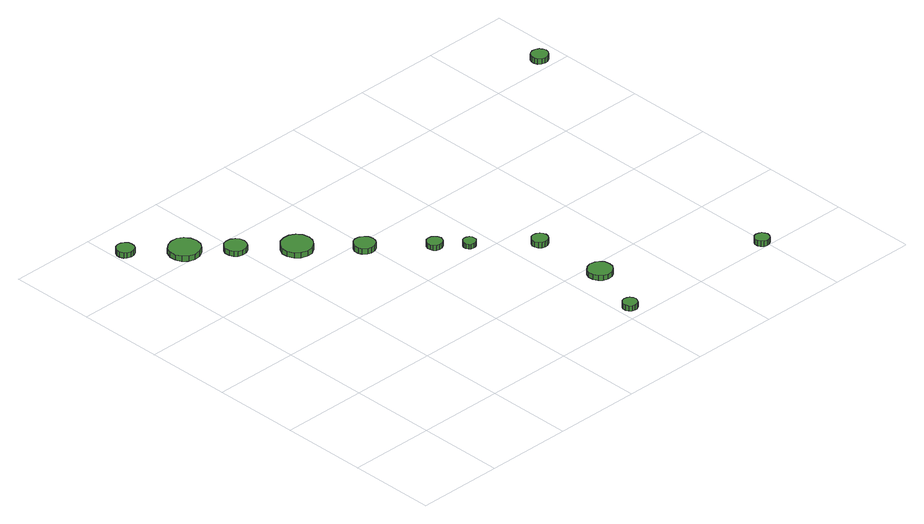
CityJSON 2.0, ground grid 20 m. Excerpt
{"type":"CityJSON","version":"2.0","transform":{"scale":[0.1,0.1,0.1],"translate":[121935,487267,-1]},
"CityObjects":{
"tree1":{"type":"SolitaryVegetationObject","attributes":{"function":"something"},"geometry":[{"type":"MultiSurface","lod":"1","boundaries":[[[0,1,2,3,4,5,6,7,8,9,10,11,12,13,14]],[[15,16,17,18,19,20,21,22,23,24,25,26,27,28,29]],[[0,29,28,1]],[[1,28,27,2]],[[2,27,26,3]],[[3,26,25,4]],[[4,25,24,5]],[[5,24,23,6]],[[6,23,22,7]],[[7,22,21,8]],[[8,21,20,9]],[[9,20,19,10]],[[10,19,18,11]],[[11,18,17,12]],[[12,17,16,13]],[[13,16,15,14]],[[14,15,29,0]]]}]},
"tree2":{"type":"SolitaryVegetationObject","attributes":{"function":"something"},"geometry":[{"type":"MultiSurface","lod":"1","boundaries":[[[30,31,32,33,34,35,36,37,38,39,40,41,42,43,44]],[[45,46,47,48,49,50,51,52,53,54,55,56,57,58,59]],[[30,59,58,31]],[[31,58,57,32]],[[32,57,56,33]],[[33,56,55,34]],[[34,55,54,35]],[[35,54,53,36]],[[36,53,52,37]],[[37,52,51,38]],[[38,51,50,39]],[[39,50,49,40]],[[40,49,48,41]],[[41,48,47,42]],[[42,47,46,43]],[[43,46,45,44]],[[44,45,59,30]]]}]},
"tree3":{"type":"SolitaryVegetationObject","attributes":{"function":"something"},"geometry":[{"type":"MultiSurface","lod":"1","boundaries":[[[60,61,62,63,64,65,66,67,68,69,70,71,72,73,74]],[[75,76,77,78,79,80,81,82,83,84,85,86,87,88,89]],[[60,89,88,61]],[[61,88,87,62]],[[62,87,86,63]],[[63,86,85,64]],[[64,85,84,65]],[[65,84,83,66]],[[66,83,82,67]],[[67,82,81,68]],[[68,81,80,69]],[[69,80,79,70]],[[70,79,78,71]],[[71,78,77,72]],[[72,77,76,73]],[[73,76,75,74]],[[74,75,89,60]]]}]},
"tree4":{"type":"SolitaryVegetationObject","attributes":{"function":"something"},"geometry":[{"type":"MultiSurface","lod":"1","boundaries":[[[90,91,92,93,94,95,96,97,98,99,100,101,102,103,104]],[[105,106,107,108,109,110,111,112,113,114,115,116,117,118,119]],[[90,119,118,91]],[[91,118,117,92]],[[92,117,116,93]],[[93,116,115,94]],[[94,115,114,95]],[[95,114,113,96]],[[96,113,112,97]],[[97,112,111,98]],[[98,111,110,99]],[[99,110,109,100]],[[100,109,108,101]],[[101,108,107,102]],[[102,107,106,103]],[[103,106,105,104]],[[104,105,119,90]]]}]},
"tree5":{"type":"SolitaryVegetationObject","attributes":{"function":"something"},"geometry":[{"type":"MultiSurface","lod":"1","boundaries":[[[120,121,122,123,124,125,126,127,128,129,130,131,132,133,134]],[[135,136,137,138,139,140,141,142,143,144,145,146,147,148,149]],[[120,149,148,121]],[[121,148,147,122]],[[122,147,146,123]],[[123,146,145,124]],[[124,145,144,125]],[[125,144,143,126]],[[126,143,142,127]],[[127,142,141,128]],[[128,141,140,129]],[[129,140,139,130]],[[130,139,138,131]],[[131,138,137,132]],[[132,137,136,133]],[[133,136,135,134]],[[134,135,149,120]]]}]},
"tree6":{"type":"SolitaryVegetationObject","attributes":{"function":"something"},"geometry":[{"type":"MultiSurface","lod":"1","boundaries":[[[150,151,152,153,154,155,156,157,158,159,160,161,162,163,164]],[[165,166,167,168,169,170,171,172,173,174,175,176,177,178,179]],[[150,179,178,151]],[[151,178,177,152]],[[152,177,176,153]],[[153,176,175,154]],[[154,175,174,155]],[[155,174,173,156]],[[156,173,172,157]],[[157,172,171,158]],[[158,171,170,159]],[[159,170,169,160]],[[160,169,168,161]],[[161,168,167,162]],[[162,167,166,163]],[[163,166,165,164]],[[164,165,179,150]]]}]},
"tree7":{"type":"SolitaryVegetationObject","attributes":{"function":"something"},"geometry":[{"type":"MultiSurface","lod":"1","boundaries":[[[180,181,182,183,184,185,186,187,188,189,190,191,192,193,194]],[[195,196,197,198,199,200,201,202,203,204,205,206,207,208,209]],[[180,209,208,181]],[[181,208,207,182]],[[182,207,206,183]],[[183,206,205,184]],[[184,205,204,185]],[[185,204,203,186]],[[186,203,202,187]],[[187,202,201,188]],[[188,201,200,189]],[[189,200,199,190]],[[190,199,198,191]],[[191,198,197,192]],[[192,197,196,193]],[[193,196,195,194]],[[194,195,209,180]]]}]},
"tree8":{"type":"SolitaryVegetationObject","attributes":{"function":"something"},"geometry":[{"type":"MultiSurface","lod":"1","boundaries":[[[210,211,212,213,214,215,216,217,218,219,220,221,222,223,224]],[[225,226,227,228,229,230,231,232,233,234,235,236,237,238,239]],[[210,239,238,211]],[[211,238,237,212]],[[212,237,236,213]],[[213,236,235,214]],[[214,235,234,215]],[[215,234,233,216]],[[216,233,232,217]],[[217,232,231,218]],[[218,231,230,219]],[[219,230,229,220]],[[220,229,228,221]],[[221,228,227,222]],[[222,227,226,223]],[[223,226,225,224]],[[224,225,239,210]]]}]},
"tree9":{"type":"SolitaryVegetationObject","attributes":{"function":"something"},"geometry":[{"type":"MultiSurface","lod":"1","boundaries":[[[240,241,242,243,244,245,246,247,248,249,250,251,252,253,254]],[[255,256,257,258,259,260,261,262,263,264,265,266,267,268,269]],[[240,269,268,241]],[[241,268,267,242]],[[242,267,266,243]],[[243,266,265,244]],[[244,265,264,245]],[[245,264,263,246]],[[246,263,262,247]],[[247,262,261,248]],[[248,261,260,249]],[[249,260,259,250]],[[250,259,258,251]],[[251,258,257,252]],[[252,257,256,253]],[[253,256,255,254]],[[254,255,269,240]]]}]},
"tree10":{"type":"SolitaryVegetationObject","attributes":{"function":"something"},"geometry":[{"type":"MultiSurface","lod":"1","boundaries":[[[270,271,272,273,274,275,276,277,278,279,280,281,282,283,284]],[[285,286,287,288,289,290,291,292,293,294,295,296,297,298,299]],[[270,299,298,271]],[[271,298,297,272]],[[272,297,296,273]],[[273,296,295,274]],[[274,295,294,275]],[[275,294,293,276]],[[276,293,292,277]],[[277,292,291,278]],[[278,291,290,279]],[[279,290,289,280]],[[280,289,288,281]],[[281,288,287,282]],[[282,287,286,283]],[[283,286,285,284]],[[284,285,299,270]]]}]},
"tree11":{"type":"SolitaryVegetationObject","attributes":{"function":"something"},"geometry":[{"type":"MultiSurface","lod":"1","boundaries":[[[300,301,302,303,304,305,306,307,308,309,310,311,312,313,314]],[[315,316,317,318,319,320,321,322,323,324,325,326,327,328,329]],[[300,329,328,301]],[[301,328,327,302]],[[302,327,326,303]],[[303,326,325,304]],[[304,325,324,305]],[[305,324,323,306]],[[306,323,322,307]],[[307,322,321,308]],[[308,321,320,309]],[[309,320,319,310]],[[310,319,318,311]],[[311,318,317,312]],[[312,317,316,313]],[[313,316,315,314]],[[314,315,329,300]]]}]},
"tree12":{"type":"SolitaryVegetationObject","attributes":{"function":"something"},"geometry":[{"type":"MultiSurface","lod":"1","boundaries":[[[330,331,332,333,334,335,336,337,338,339,340,341,342,343,344]],[[345,346,347,348,349,350,351,352,353,354,355,356,357,358,359]],[[330,359,358,331]],[[331,358,357,332]],[[332,357,356,333]],[[333,356,355,334]],[[334,355,354,335]],[[335,354,353,336]],[[336,353,352,337]],[[337,352,351,338]],[[338,351,350,339]],[[339,350,349,340]],[[340,349,348,341]],[[341,348,347,342]],[[342,347,346,343]],[[343,346,345,344]],[[344,345,359,330]]]}]}
},
"vertices":[
[41,909,27],[40,917,27],[35,924,27],[27,928,27],[19,929,27],[11,926,27],[5,921,27],[2,913,27],[2,905,27],[5,897,27],[11,892,27],[19,889,27],[27,890,27],[35,894,27],[40,901,27],[40,901,14],[35,894,14],[27,890,14],[19,889,14],[11,892,14],[5,897,14],[2,905,14],[2,913,14],[5,921,14],[11,926,14],[19,929,14],[27,928,14],[35,924,14],[40,917,14],[41,909,14],
[145,824,28],[142,838,28],[134,850,28],[121,858,28],[106,859,28],[92,854,28],[81,845,28],[75,831,28],[75,816,28],[81,803,28],[92,793,28],[106,788,28],[121,790,28],[134,797,28],[142,809,28],[142,809,15],[134,797,15],[121,790,15],[106,788,15],[92,793,15],[81,803,15],[75,816,15],[75,831,15],[81,845,15],[92,854,15],[106,859,15],[121,858,15],[134,850,15],[142,838,15],[145,824,15],
[217,756,26],[215,767,26],[209,775,26],[200,780,26],[189,781,26],[179,778,26],[172,771,26],[168,762,26],[168,751,26],[172,742,26],[179,735,26],[189,732,26],[200,733,26],[209,738,26],[215,746,26],[215,746,14],[209,738,14],[200,733,14],[189,732,14],[179,735,14],[172,742,14],[168,751,14],[168,762,14],[172,771,14],[179,778,14],[189,781,14],[200,780,14],[209,775,14],[215,767,14],[217,756,14],
[321,670,27],[318,685,27],[309,697,27],[296,704,27],[282,705,27],[268,701,27],[257,691,27],[251,678,27],[251,663,27],[257,649,27],[268,639,27],[282,635,27],[296,636,27],[309,644,27],[318,656,27],[318,656,14],[309,644,14],[296,636,14],[282,635,14],[268,639,14],[257,649,14],[251,663,14],[251,678,14],[257,691,14],[268,701,14],[282,705,14],[296,704,14],[309,697,14],[318,685,14],[321,670,14],
[413,575,26],[411,585,26],[405,593,26],[396,598,26],[386,599,26],[377,596,26],[369,589,26],[365,580,26],[365,570,26],[369,561,26],[377,554,26],[386,551,26],[396,552,26],[405,557,26],[411,565,26],[411,565,13],[405,557,13],[396,552,13],[386,551,13],[377,554,13],[369,561,13],[365,570,13],[365,580,13],[369,589,13],[377,596,13],[386,599,13],[396,598,13],[405,593,13],[411,585,13],[413,575,13],
[645,34,23],[643,40,23],[639,46,23],[633,49,23],[627,50,23],[620,48,23],[615,43,23],[612,37,23],[612,30,23],[615,24,23],[620,19,23],[627,17,23],[633,18,23],[639,21,23],[643,27,23],[643,27,10],[639,21,10],[633,18,10],[627,17,10],[620,19,10],[615,24,10],[612,30,10],[612,37,10],[615,43,10],[620,48,10],[627,50,10],[633,49,10],[639,46,10],[643,40,10],[645,34,10],
[515,477,26],[513,485,26],[509,490,26],[503,494,26],[495,495,26],[488,493,26],[483,488,26],[480,481,26],[480,474,26],[483,467,26],[488,462,26],[495,460,26],[503,461,26],[509,464,26],[513,470,26],[513,470,14],[509,464,14],[503,461,14],[495,460,14],[488,462,14],[483,467,14],[480,474,14],[480,481,14],[483,488,14],[488,493,14],[495,495,14],[503,494,14],[509,490,14],[513,485,14],[515,477,14],
[564,428,26],[563,434,26],[559,439,26],[554,442,26],[548,442,26],[542,441,26],[538,437,26],[535,431,26],[535,425,26],[538,419,26],[542,415,26],[548,414,26],[554,414,26],[559,417,26],[563,422,26],[563,422,14],[559,417,14],[554,414,14],[548,414,14],[542,415,14],[538,419,14],[535,425,14],[535,431,14],[538,437,14],[542,441,14],[548,442,14],[554,442,14],[559,439,14],[563,434,14],[564,428,14],
[695,162,26],[693,174,26],[686,183,26],[677,188,26],[665,190,26],[654,186,26],[646,179,26],[641,168,26],[641,157,26],[646,146,26],[654,139,26],[665,135,26],[677,136,26],[686,142,26],[693,151,26],[693,151,14],[686,142,14],[677,136,14],[665,135,14],[654,139,14],[646,146,14],[641,157,14],[641,168,14],[646,179,14],[654,186,14],[665,190,14],[677,188,14],[686,183,14],[693,174,14],[695,162,14],
[677,331,28],[675,338,28],[671,344,28],[664,348,28],[656,349,28],[649,347,28],[643,341,28],[640,334,28],[640,327,28],[643,320,28],[649,314,28],[656,312,28],[664,313,28],[671,317,28],[675,323,28],[675,323,15],[671,317,15],[664,313,15],[656,312,15],[649,314,15],[643,320,15],[640,327,15],[640,334,15],[643,341,15],[649,347,15],[656,349,15],[664,348,15],[671,344,15],[675,338,15],[677,331,15],
[1013,17,21],[1011,23,21],[1007,29,21],[1001,32,21],[994,33,21],[988,31,21],[983,26,21],[980,20,21],[980,13,21],[983,7,21],[988,2,21],[994,0,21],[1001,1,21],[1007,4,21],[1011,10,21],[1011,10,8],[1007,4,8],[1001,1,8],[994,0,8],[988,2,8],[983,7,8],[980,13,8],[980,20,8],[983,26,8],[988,31,8],[994,33,8],[1001,32,8],[1007,29,8],[1011,23,8],[1013,17,8],
[1165,825,28],[1163,833,28],[1158,839,28],[1151,843,28],[1143,844,28],[1135,841,28],[1129,836,28],[1126,829,28],[1126,821,28],[1129,813,28],[1135,808,28],[1143,805,28],[1151,806,28],[1158,810,28],[1163,817,28],[1163,817,15],[1158,810,15],[1151,806,15],[1143,805,15],[1135,808,15],[1129,813,15],[1126,821,15],[1126,829,15],[1129,836,15],[1135,841,15],[1143,844,15],[1151,843,15],[1158,839,15],[1163,833,15],[1165,825,15]
]}
